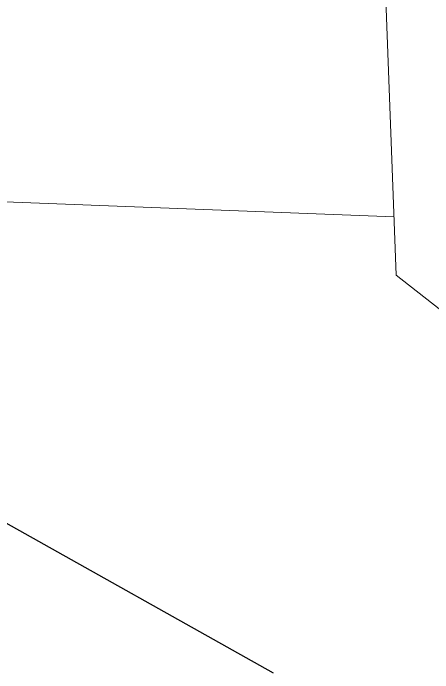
# Model space of a CAD drawing. Header units: inches. Extents: x 46944 to 1771531, y 9954 to 15548976.
# Drawn here: x 223606.8 to 223644.3, y 1547454.5 to 1547513.4 of the extents above; entities that cross this region are included whole.
import ezdxf

# ---------------------------------------------------------------- set-up
doc = ezdxf.new("R2010")
doc.units = ezdxf.units.IN
doc.header["$MEASUREMENT"] = 0
doc.layers.add('AQUEDUCT', color=1, linetype='Continuous')
doc.styles.get("Standard").update_dxf_attribs({"font": 'arial.ttf'})
doc.dimstyles.get("Standard").update_dxf_attribs({"dimtxt": 0.18, "dimasz": 0.18, "dimexe": 0.18, "dimexo": 0.0625, "dimgap": 0.09, "dimtad": 0, "dimtih": 1, "dimtoh": 1, "dimdec": 4, "dimzin": 0, "dimdsep": 46, "dimtxsty": 'Standard', "dimcen": 0.09, "dimadec": 0, "dimazin": 0, "dimtfac": 1, "dimtdec": 4, "dimtofl": 0, "dimtmove": 0, "dimatfit": 3, "dimfxl": 1, "dimtolj": 1, "dimtzin": 0, "dimarcsym": 0})

msp = doc.modelspace()

# ---------------------------------------------------------------- linework, layer by layer
at = {"layer": 'AQUEDUCT', "linetype": 'Continuous', "lineweight": 5}
for points in [[(223657.5, 1547533.5), (223640, 1547517), (223641, 1547490), (223659.5, 1547475.5)], [(223657.5, 1547533.5), (223640, 1547517), (223641, 1547490), (223659.5, 1547475.5)], [(223493.18295, 1547500.89646), (223640.80739, 1547495.20034)]]:
    msp.add_lwpolyline(points, dxfattribs=at)

# ---------------------------------------------------------------- leaders
msp.add_leader([(223546.12237, 1547501.53543), (223630.00572, 1547454.5)], dimstyle='Standard', override={"dimasz": 30, "dimgap": 0.09, "dimtad": 0}, dxfattribs=at)

doc.saveas('drawing.dxf')
